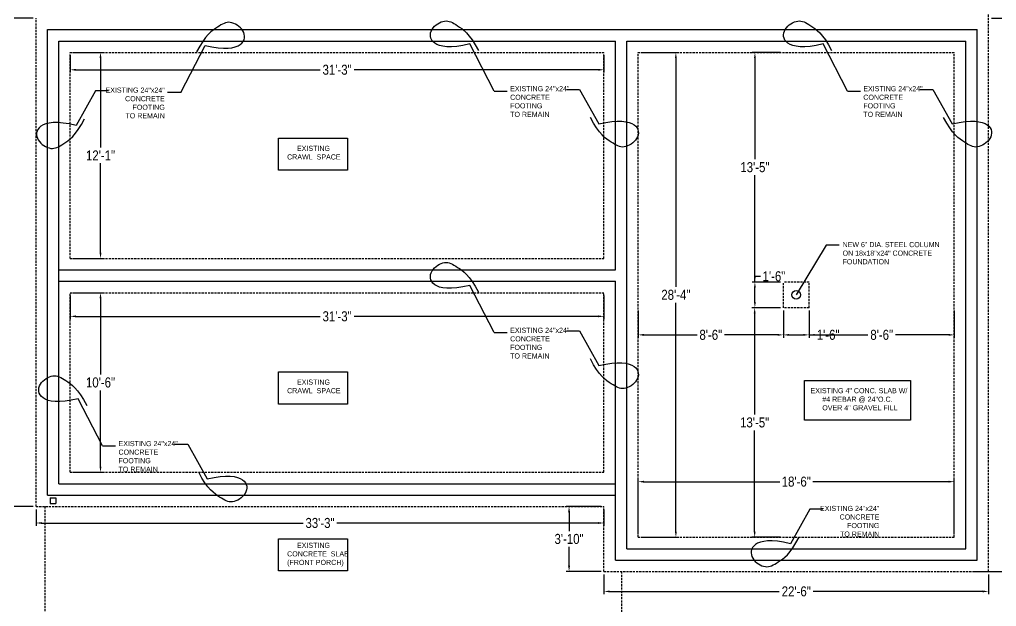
# Model space of a CAD drawing. Header units: inches. Extents: x -1842 to 12195, y -2228 to 2193.
# Drawn here: x 2423 to 3109, y -595 to -183 of the extents above; entities that cross this region are included whole.
import ezdxf

# ---------------------------------------------------------------- set-up
doc = ezdxf.new("R2010")
doc.units = ezdxf.units.IN
doc.header["$LTSCALE"] = 6
doc.header["$MEASUREMENT"] = 0
doc.linetypes.add('HIDDEN', pattern=[0.375, 0.25, -0.125])
for name, color, linetype in [('ARWALL', 7, 'HIDDEN'), ('FOUNDATION', 1, 'Continuous'), ('Title Block', 7, 'Continuous')]:
    doc.layers.add(name, color=color, linetype=linetype)
doc.styles.add('ARCHSTYLSHX', font='ARCHSTYL.SHX')
doc.styles.add('HS-DESIGN-TTLB', font='GOTHIC.TTF')
doc.styles.get("Standard").update_dxf_attribs({"font": 'ARIALN.TTF'})
doc.dimstyles.new('STANDARD$0', dxfattribs={"dimtxt": 6, "dimasz": 3, "dimexe": 4, "dimexo": 24, "dimgap": 0.5, "dimtad": 1, "dimdec": 1, "dimzin": 3, "dimdsep": 46, "dimlunit": 4, "dimtxsty": 'ARCHSTYLSHX', "dimblk1": 'OBLIQUE', "dimblk2": 'OBLIQUE', "dimsah": 1, "dimcen": 0.0625, "dimdle": 4, "dimadec": 0, "dimazin": 0, "dimtfac": 1, "dimtdec": 1, "dimtofl": 0, "dimtmove": 0, "dimatfit": 3, "dimldrblk": 'OBLIQUE', "dimfxl": 1, "dimfrac": 2, "dimtolj": 1, "dimtzin": 0, "dimlwd": 9, "dimlwe": 13, "dimarcsym": 0})

# ---------------------------------------------------------------- blocks, each defined once
blk = doc.blocks.new('*D178')
at = {"layer": 'Defpoints', "color": 0, "transparency": 16777216}
for p in [(2458.73, -205.81), (2833.53, -205.81), (2833.53, -218)]:
    blk.add_point(p, dxfattribs=at)
at = {"layer": 'Title Block', "color": 3, "lineweight": -2, "transparency": 16777216}
for p, q in [((2458.73, -207.81), (2458.73, -220)), ((2833.53, -207.81), (2833.53, -220)), ((2462.73, -218), (2634.26, -218)), ((2829.53, -218), (2658, -218))]:
    blk.add_line(p, q, dxfattribs=at)
at = {"layer": 'Title Block', "color": 3, "transparency": 16777216}
for points in [[(2462.73, -217.33), (2462.73, -218.67), (2458.73, -218)], [(2829.53, -217.33), (2829.53, -218.67), (2833.53, -218)]]:
    blk.add_solid(points, dxfattribs=at)
at = {"layer": 'Title Block', "color": 3, "transparency": 16777216, "insert": (2646.13, -218), "char_height": 7, "attachment_point": 5}
blk.add_mtext('\\A1;31\'-3"', dxfattribs=at)
blk = doc.blocks.new('*D181')
at = {"layer": 'Defpoints', "color": 0, "transparency": 16777216}
for p in [(2458.73, -205.81), (2458.73, -350.41), (2480, -350.41)]:
    blk.add_point(p, dxfattribs=at)
at = {"layer": 'Title Block', "color": 3, "lineweight": -2, "transparency": 16777216}
for p, q in [((2460.73, -205.81), (2482, -205.81)), ((2480, -209.81), (2480, -272.6)), ((2480, -346.41), (2480, -283.62)), ((2460.73, -350.41), (2482, -350.41))]:
    blk.add_line(p, q, dxfattribs=at)
at = {"layer": 'Title Block', "color": 3, "transparency": 16777216}
for points in [[(2479.33, -209.81), (2480.67, -209.81), (2480, -205.81)], [(2479.33, -346.41), (2480.67, -346.41), (2480, -350.41)]]:
    blk.add_solid(points, dxfattribs=at)
at = {"layer": 'Title Block', "color": 3, "transparency": 16777216, "insert": (2480, -278.11), "char_height": 7, "attachment_point": 5}
blk.add_mtext('\\A1;12\'-1"', dxfattribs=at)
blk = doc.blocks.new('*D182')
at = {"layer": 'Defpoints', "color": 0, "transparency": 16777216}
for p in [(2458.73, -374.41), (2458.73, -500.41), (2480, -500.41)]:
    blk.add_point(p, dxfattribs=at)
at = {"layer": 'Title Block', "color": 3, "lineweight": -2, "transparency": 16777216}
for p, q in [((2460.73, -374.41), (2482, -374.41)), ((2480, -378.41), (2480, -431.84)), ((2480, -496.41), (2480, -442.98)), ((2460.73, -500.41), (2482, -500.41))]:
    blk.add_line(p, q, dxfattribs=at)
at = {"layer": 'Title Block', "color": 3, "transparency": 16777216}
for points in [[(2479.33, -378.41), (2480.67, -378.41), (2480, -374.41)], [(2479.33, -496.41), (2480.67, -496.41), (2480, -500.41)]]:
    blk.add_solid(points, dxfattribs=at)
at = {"layer": 'Title Block', "color": 3, "transparency": 16777216, "insert": (2480, -437.41), "char_height": 7, "attachment_point": 5}
blk.add_mtext('\\A1;10\'-6"', dxfattribs=at)
blk = doc.blocks.new('*D183')
at = {"layer": 'Defpoints', "color": 0, "transparency": 16777216}
for p in [(2405, -181.81), (2434.73, -181.81), (2434.73, -524.41)]:
    blk.add_point(p, dxfattribs=at)
at = {"layer": 'Title Block', "color": 3, "lineweight": -2, "transparency": 16777216}
for p, q in [((2432.73, -181.81), (2403, -181.81)), ((2405, -185.81), (2405, -347.54)), ((2405, -520.41), (2405, -358.68)), ((2432.73, -524.41), (2403, -524.41))]:
    blk.add_line(p, q, dxfattribs=at)
at = {"layer": 'Title Block', "color": 3, "transparency": 16777216}
for points in [[(2404.33, -185.81), (2405.67, -185.81), (2405, -181.81)], [(2404.33, -520.41), (2405.67, -520.41), (2405, -524.41)]]:
    blk.add_solid(points, dxfattribs=at)
at = {"layer": 'Title Block', "color": 3, "transparency": 16777216, "insert": (2405, -353.11), "char_height": 7, "attachment_point": 5}
blk.add_mtext('\\A1;28\'-7"', dxfattribs=at)
blk = doc.blocks.new('*D184')
at = {"layer": 'Defpoints', "color": 0, "transparency": 16777216}
for p in [(2458.73, -374.41), (2833.53, -374.41), (2458.73, -391)]:
    blk.add_point(p, dxfattribs=at)
at = {"layer": 'Title Block', "color": 3, "lineweight": -2, "transparency": 16777216}
for p, q in [((2458.73, -376.41), (2458.73, -393)), ((2833.53, -376.41), (2833.53, -393)), ((2462.73, -391), (2634.26, -391)), ((2829.53, -391), (2658, -391))]:
    blk.add_line(p, q, dxfattribs=at)
at = {"layer": 'Title Block', "color": 3, "transparency": 16777216}
for points in [[(2462.73, -390.33), (2462.73, -391.67), (2458.73, -391)], [(2829.53, -390.33), (2829.53, -391.67), (2833.53, -391)]]:
    blk.add_solid(points, dxfattribs=at)
at = {"layer": 'Title Block', "color": 3, "transparency": 16777216, "insert": (2646.13, -391), "char_height": 7, "attachment_point": 5}
blk.add_mtext('\\A1;31\'-3"', dxfattribs=at)
blk = doc.blocks.new('*D185')
at = {"layer": 'Defpoints', "color": 0, "transparency": 16777216}
for p in [(2833.53, -524.41), (2809, -570.01), (2833.53, -570.01)]:
    blk.add_point(p, dxfattribs=at)
at = {"layer": 'Title Block', "color": 3, "lineweight": -2, "transparency": 16777216}
for p, q in [((2831.53, -524.41), (2807, -524.41)), ((2809, -528.41), (2809, -541.64)), ((2809, -566.01), (2809, -552.78)), ((2831.53, -570.01), (2807, -570.01))]:
    blk.add_line(p, q, dxfattribs=at)
at = {"layer": 'Title Block', "color": 3, "transparency": 16777216}
for points in [[(2808.33, -528.41), (2809.67, -528.41), (2809, -524.41)], [(2808.33, -566.01), (2809.67, -566.01), (2809, -570.01)]]:
    blk.add_solid(points, dxfattribs=at)
at = {"layer": 'Title Block', "color": 3, "transparency": 16777216, "insert": (2809, -547.21), "char_height": 7, "attachment_point": 5}
blk.add_mtext('\\A1;3\'-10"', dxfattribs=at)
blk = doc.blocks.new('*D186')
at = {"layer": 'Defpoints', "color": 0, "transparency": 16777216}
for p in [(2857.53, -205.81), (2857.53, -546.01), (2884, -546.01)]:
    blk.add_point(p, dxfattribs=at)
at = {"layer": 'Title Block', "color": 3, "lineweight": -2, "transparency": 16777216}
for p, q in [((2859.53, -205.81), (2886, -205.81)), ((2884, -209.81), (2884, -370.34)), ((2884, -542.01), (2884, -381.48)), ((2859.53, -546.01), (2886, -546.01))]:
    blk.add_line(p, q, dxfattribs=at)
at = {"layer": 'Title Block', "color": 3, "transparency": 16777216}
for points in [[(2883.33, -209.81), (2884.67, -209.81), (2884, -205.81)], [(2883.33, -542.01), (2884.67, -542.01), (2884, -546.01)]]:
    blk.add_solid(points, dxfattribs=at)
at = {"layer": 'Title Block', "color": 3, "transparency": 16777216, "insert": (2884, -375.91), "char_height": 7, "attachment_point": 5}
blk.add_mtext('\\A1;28\'-4"', dxfattribs=at)
blk = doc.blocks.new('*D187')
at = {"layer": 'Defpoints', "color": 0, "transparency": 16777216}
for p in [(2857.53, -507), (2857.53, -546.01), (3079.53, -546.01)]:
    blk.add_point(p, dxfattribs=at)
at = {"layer": 'Title Block', "color": 3, "lineweight": -2, "transparency": 16777216}
for p, q in [((2857.53, -544.01), (2857.53, -505)), ((2861.53, -507), (2956.93, -507)), ((3075.53, -507), (2980.13, -507)), ((3079.53, -544.01), (3079.53, -505))]:
    blk.add_line(p, q, dxfattribs=at)
at = {"layer": 'Title Block', "color": 3, "transparency": 16777216}
for points in [[(2861.53, -506.33), (2861.53, -507.67), (2857.53, -507)], [(3075.53, -506.33), (3075.53, -507.67), (3079.53, -507)]]:
    blk.add_solid(points, dxfattribs=at)
at = {"layer": 'Title Block', "color": 3, "transparency": 16777216, "insert": (2968.53, -507), "char_height": 7, "attachment_point": 5}
blk.add_mtext('\\A1;18\'-6"', dxfattribs=at)
blk = doc.blocks.new('*D188')
at = {"layer": 'Defpoints', "color": 0, "transparency": 16777216}
for p in [(3103.53, -181.81), (3103.53, -570.01), (3142, -570.01)]:
    blk.add_point(p, dxfattribs=at)
at = {"layer": 'Title Block', "color": 3, "lineweight": -2, "transparency": 16777216}
for p, q in [((3105.53, -181.81), (3144, -181.81)), ((3142, -185.81), (3142, -370.34)), ((3142, -566.01), (3142, -381.48)), ((3105.53, -570.01), (3144, -570.01))]:
    blk.add_line(p, q, dxfattribs=at)
at = {"layer": 'Title Block', "color": 3, "transparency": 16777216}
for points in [[(3141.33, -185.81), (3142.67, -185.81), (3142, -181.81)], [(3141.33, -566.01), (3142.67, -566.01), (3142, -570.01)]]:
    blk.add_solid(points, dxfattribs=at)
at = {"layer": 'Title Block', "color": 3, "transparency": 16777216, "insert": (3142, -375.91), "char_height": 7, "attachment_point": 5}
blk.add_mtext('\\A1;32\'-4"', dxfattribs=at)
blk = doc.blocks.new('*D189')
at = {"layer": 'Defpoints', "color": 0, "transparency": 16777216}
for p in [(2857.53, -384.91), (2959.53, -384.91), (2857.53, -404)]:
    blk.add_point(p, dxfattribs=at)
at = {"layer": 'Title Block', "color": 3, "lineweight": -2, "transparency": 16777216}
for p, q in [((2857.53, -386.91), (2857.53, -406)), ((2959.53, -386.91), (2959.53, -406)), ((2861.53, -404), (2898.89, -404)), ((2955.53, -404), (2918.17, -404))]:
    blk.add_line(p, q, dxfattribs=at)
at = {"layer": 'Title Block', "color": 3, "transparency": 16777216}
for points in [[(2861.53, -403.33), (2861.53, -404.67), (2857.53, -404)], [(2955.53, -403.33), (2955.53, -404.67), (2959.53, -404)]]:
    blk.add_solid(points, dxfattribs=at)
at = {"layer": 'Title Block', "color": 3, "transparency": 16777216, "insert": (2908.53, -404), "char_height": 7, "attachment_point": 5}
blk.add_mtext('\\A1;8\'-6"', dxfattribs=at)
blk = doc.blocks.new('*D190')
at = {"layer": 'Defpoints', "color": 0, "transparency": 16777216}
for p in [(2959.53, -384.91), (2977.53, -384.91), (2977.53, -404)]:
    blk.add_point(p, dxfattribs=at)
at = {"layer": 'Title Block', "color": 3, "lineweight": -2, "transparency": 16777216}
for p, q in [((2959.53, -386.91), (2959.53, -406)), ((2977.53, -386.91), (2977.53, -406)), ((2963.53, -404), (2973.53, -404)), ((2977.53, -404), (2981.53, -404))]:
    blk.add_line(p, q, dxfattribs=at)
at = {"layer": 'Title Block', "color": 3, "transparency": 16777216}
for points in [[(2963.53, -403.33), (2963.53, -404.67), (2959.53, -404)], [(2973.53, -403.33), (2973.53, -404.67), (2977.53, -404)]]:
    blk.add_solid(points, dxfattribs=at)
at = {"layer": 'Title Block', "color": 3, "transparency": 16777216, "insert": (2990.9, -404), "char_height": 7, "attachment_point": 5}
blk.add_mtext('\\A1;1\'-6"', dxfattribs=at)
blk = doc.blocks.new('*D191')
at = {"layer": 'Defpoints', "color": 0, "transparency": 16777216}
for p in [(2977.53, -384.91), (3079.53, -384.91), (3079.53, -404)]:
    blk.add_point(p, dxfattribs=at)
at = {"layer": 'Title Block', "color": 3, "lineweight": -2, "transparency": 16777216}
for p, q in [((2977.53, -386.91), (2977.53, -406)), ((3079.53, -386.91), (3079.53, -406)), ((2981.53, -404), (3018.89, -404)), ((3075.53, -404), (3038.17, -404))]:
    blk.add_line(p, q, dxfattribs=at)
at = {"layer": 'Title Block', "color": 3, "transparency": 16777216}
for points in [[(2981.53, -403.33), (2981.53, -404.67), (2977.53, -404)], [(3075.53, -403.33), (3075.53, -404.67), (3079.53, -404)]]:
    blk.add_solid(points, dxfattribs=at)
at = {"layer": 'Title Block', "color": 3, "transparency": 16777216, "insert": (3028.53, -404), "char_height": 7, "attachment_point": 5}
blk.add_mtext('\\A1;8\'-6"', dxfattribs=at)
blk = doc.blocks.new('*D192')
at = {"layer": 'Defpoints', "color": 0, "transparency": 16777216}
for p in [(2939.5, -366.91), (2959.53, -366.91), (2959.53, -384.91)]:
    blk.add_point(p, dxfattribs=at)
at = {"layer": 'Title Block', "color": 3, "lineweight": -2, "transparency": 16777216}
for p, q in [((2939.5, -366.91), (2939.5, -362.91)), ((2939.5, -362.91), (2943.5, -362.91)), ((2957.53, -366.91), (2937.5, -366.91)), ((2939.5, -380.91), (2939.5, -370.91)), ((2957.53, -384.91), (2937.5, -384.91))]:
    blk.add_line(p, q, dxfattribs=at)
at = {"layer": 'Title Block', "color": 3, "transparency": 16777216}
for points in [[(2938.83, -370.91), (2940.17, -370.91), (2939.5, -366.91)], [(2938.83, -380.91), (2940.17, -380.91), (2939.5, -384.91)]]:
    blk.add_solid(points, dxfattribs=at)
at = {"layer": 'Title Block', "color": 3, "transparency": 16777216, "insert": (2952.87, -362.91), "char_height": 7, "attachment_point": 5}
blk.add_mtext('\\A1;1\'-6"', dxfattribs=at)
blk = doc.blocks.new('*D193')
at = {"layer": 'Defpoints', "color": 0, "transparency": 16777216}
for p in [(2939.5, -205.81), (2959.53, -205.81), (2959.53, -366.91)]:
    blk.add_point(p, dxfattribs=at)
at = {"layer": 'Title Block', "color": 3, "lineweight": -2, "transparency": 16777216}
for p, q in [((2957.53, -205.81), (2937.5, -205.81)), ((2939.5, -209.81), (2939.5, -280.79)), ((2939.5, -362.91), (2939.5, -291.93)), ((2957.53, -366.91), (2937.5, -366.91))]:
    blk.add_line(p, q, dxfattribs=at)
at = {"layer": 'Title Block', "color": 3, "transparency": 16777216}
for points in [[(2938.83, -209.81), (2940.17, -209.81), (2939.5, -205.81)], [(2938.83, -362.91), (2940.17, -362.91), (2939.5, -366.91)]]:
    blk.add_solid(points, dxfattribs=at)
at = {"layer": 'Title Block', "color": 3, "transparency": 16777216, "insert": (2939.5, -286.36), "char_height": 7, "attachment_point": 5}
blk.add_mtext('\\A1;13\'-5"', dxfattribs=at)
blk = doc.blocks.new('*D194')
at = {"layer": 'Defpoints', "color": 0, "transparency": 16777216}
for p in [(2959.53, -384.91), (2939.32, -546.01), (2959.53, -546.01)]:
    blk.add_point(p, dxfattribs=at)
at = {"layer": 'Title Block', "color": 3, "lineweight": -2, "transparency": 16777216}
for p, q in [((2957.53, -384.91), (2937.32, -384.91)), ((2939.32, -388.91), (2939.32, -459.89)), ((2939.32, -542.01), (2939.32, -471.03)), ((2957.53, -546.01), (2937.32, -546.01))]:
    blk.add_line(p, q, dxfattribs=at)
at = {"layer": 'Title Block', "color": 3, "transparency": 16777216}
for points in [[(2938.65, -388.91), (2939.99, -388.91), (2939.32, -384.91)], [(2938.65, -542.01), (2939.99, -542.01), (2939.32, -546.01)]]:
    blk.add_solid(points, dxfattribs=at)
at = {"layer": 'Title Block', "color": 3, "transparency": 16777216, "insert": (2939.32, -465.46), "char_height": 7, "attachment_point": 5}
blk.add_mtext('\\A1;13\'-5"', dxfattribs=at)
blk = doc.blocks.new('*D195')
at = {"layer": 'Defpoints', "color": 0, "transparency": 16777216}
for p in [(2434.73, -524.41), (2405, -612.46), (2440.87, -612.46)]:
    blk.add_point(p, dxfattribs=at)
at = {"layer": 'Title Block', "color": 3, "lineweight": -2, "transparency": 16777216}
for p, q in [((2432.73, -524.41), (2403, -524.41)), ((2405, -528.41), (2405, -562.94)), ((2405, -608.46), (2405, -573.94)), ((2438.87, -612.46), (2403, -612.46))]:
    blk.add_line(p, q, dxfattribs=at)
at = {"layer": 'Title Block', "color": 3, "transparency": 16777216}
for points in [[(2404.33, -528.41), (2405.67, -528.41), (2405, -524.41)], [(2404.33, -608.46), (2405.67, -608.46), (2405, -612.46)]]:
    blk.add_solid(points, dxfattribs=at)
at = {"layer": 'Title Block', "color": 3, "transparency": 16777216, "insert": (2405, -568.44), "char_height": 7, "attachment_point": 5}
blk.add_mtext('\\A1;7\'-4"', dxfattribs=at)
blk = doc.blocks.new('*D196')
at = {"layer": 'Defpoints', "color": 0, "transparency": 16777216}
for p in [(2434.73, -524.41), (2833.53, -524.41), (2434.73, -536)]:
    blk.add_point(p, dxfattribs=at)
at = {"layer": 'Title Block', "color": 3, "lineweight": -2, "transparency": 16777216}
for p, q in [((2434.73, -526.41), (2434.73, -538)), ((2833.53, -526.41), (2833.53, -538)), ((2438.73, -536), (2622.26, -536)), ((2829.53, -536), (2646, -536))]:
    blk.add_line(p, q, dxfattribs=at)
at = {"layer": 'Title Block', "color": 3, "transparency": 16777216}
for points in [[(2438.73, -535.33), (2438.73, -536.67), (2434.73, -536)], [(2829.53, -535.33), (2829.53, -536.67), (2833.53, -536)]]:
    blk.add_solid(points, dxfattribs=at)
at = {"layer": 'Title Block', "color": 3, "transparency": 16777216, "insert": (2634.13, -536), "char_height": 7, "attachment_point": 5}
blk.add_mtext('\\A1;33\'-3"', dxfattribs=at)
blk = doc.blocks.new('*D198')
at = {"layer": 'Defpoints', "color": 0, "transparency": 16777216}
for p in [(2833.53, -570.01), (3103.53, -570.01), (3103.53, -584)]:
    blk.add_point(p, dxfattribs=at)
at = {"layer": 'Title Block', "color": 3, "lineweight": -2, "transparency": 16777216}
for p, q in [((2833.53, -572.01), (2833.53, -586)), ((3103.53, -572.01), (3103.53, -586)), ((2837.53, -584), (2956.61, -584)), ((3099.53, -584), (2980.44, -584))]:
    blk.add_line(p, q, dxfattribs=at)
at = {"layer": 'Title Block', "color": 3, "transparency": 16777216}
for points in [[(2837.53, -583.33), (2837.53, -584.67), (2833.53, -584)], [(3099.53, -583.33), (3099.53, -584.67), (3103.53, -584)]]:
    blk.add_solid(points, dxfattribs=at)
at = {"layer": 'Title Block', "color": 3, "transparency": 16777216, "insert": (2968.53, -584), "char_height": 7, "attachment_point": 5}
blk.add_mtext('\\A1;22\'-6"', dxfattribs=at)
blk = doc.blocks.new('*D199')
at = {"layer": 'Defpoints', "color": 0, "transparency": 16777216}
for p in [(3091.46, -570.01), (3142, -570.01), (3091.46, -606.48)]:
    blk.add_point(p, dxfattribs=at)
at = {"layer": 'Title Block', "color": 3, "lineweight": -2, "transparency": 16777216}
for p, q in [((3093.46, -570.01), (3144, -570.01)), ((3142, -574.01), (3142, -582.67)), ((3142, -602.48), (3142, -593.82)), ((3093.46, -606.48), (3144, -606.48))]:
    blk.add_line(p, q, dxfattribs=at)
at = {"layer": 'Title Block', "color": 3, "transparency": 16777216}
for points in [[(3141.33, -574.01), (3142.67, -574.01), (3142, -570.01)], [(3141.33, -602.48), (3142.67, -602.48), (3142, -606.48)]]:
    blk.add_solid(points, dxfattribs=at)
at = {"layer": 'Title Block', "color": 3, "transparency": 16777216, "insert": (3142, -588.25), "char_height": 7, "attachment_point": 5}
blk.add_mtext("\\A1;3'", dxfattribs=at)

msp = doc.modelspace()

# ---------------------------------------------------------------- linework, layer by layer
for points in [[(2605, -266), (2653.5, -266), (2653.5, -288.5), (2605, -288.5)], [(2605, -430), (2653.5, -430), (2653.5, -452.5), (2605, -452.5)], [(2974.411999, -436), (3048.7571201, -436), (3048.7571201, -463.8141791), (2974.411999, -463.8141791)], [(2605, -547), (2653.5, -547), (2653.5, -569.5), (2605, -569.5)]]:
    msp.add_lwpolyline(points, close=True)
msp.add_circle((2968.5276878, -375.9105158), 3)
at = {"layer": 'ARWALL', "color": 2, "linetype": 'HIDDEN'}
for p, q in [((3103.5276878, -189.8105158), (3103.5276878, -1.8105158)), ((2434.7276878, -524.4105158), (2434.7276878, -181.8105158)), ((3103.5276878, -570.0105158), (3103.5276878, -181.8105158)), ((2458.7276878, -205.8105158), (2833.5276878, -205.8105158)), ((2458.7276878, -350.4105158), (2458.7276878, -205.8105158)), ((2833.5276878, -350.4105158), (2833.5276878, -205.8105158)), ((2857.5276878, -546.0105158), (2857.5276878, -205.8105158)), ((2857.5276878, -205.8105158), (3079.5276878, -205.8105158)), ((3079.5276878, -546.0105158), (3079.5276878, -205.8105158)), ((2458.7276878, -350.4105158), (2833.5276878, -350.4105158)), ((2977.5276878, -366.9105158), (2959.5276878, -366.9105158)), ((2959.5276878, -384.9105158), (2959.5276878, -366.9105158)), ((2977.5276878, -384.9105158), (2977.5276878, -366.9105158)), ((2458.7276878, -500.4105158), (2458.7276878, -374.4105158)), ((2458.7276878, -374.4105158), (2833.5276878, -374.4105158)), ((2833.5276878, -500.4105158), (2833.5276878, -374.4105158)), ((2977.5276878, -384.9105158), (2959.5276878, -384.9105158)), ((2458.7276878, -500.4105158), (2833.5276878, -500.4105158)), ((2434.7276878, -524.4105158), (2833.5276878, -524.4105158)), ((2440.8707791, -524.4105158), (2440.8707791, -612.4623456)), ((2833.5276878, -570.0105158), (2833.5276878, -524.4105158)), ((2857.5276878, -546.0105158), (3079.5276878, -546.0105158)), ((2833.5276878, -570.0105158), (3103.5276878, -570.0105158)), ((2845.9183875, -570.0105158), (2845.9183875, -612.4623456))]:
    msp.add_line(p, q, dxfattribs=at)
at = {"layer": 'FOUNDATION'}
for p, q in [((2536.2926819, -233.9070746), (2553.4180755, -200.8552337)), ((2756.4626937, -232.9070746), (2739.3373001, -199.8552337)), ((3004.4626937, -232.9070746), (2987.3373001, -199.8552337)), ((2476.3864424, -232.7149445), (2462.8041646, -257.0359549)), ((2476.3864424, -232.7149445), (2462.8041646, -257.0359549)), ((2485.5526728, -232.7149445), (2476.3864424, -232.7149445)), ((2485.5526728, -232.7149445), (2476.3864424, -232.7149445)), ((2756.4626937, -232.9070746), (2765.6289241, -232.9070746)), ((2756.9661252, -232.9070746), (2765.6289241, -232.9070746)), ((2807.2027028, -231.7149445), (2816.3689332, -231.7149445)), ((2807.2027028, -231.7149445), (2816.3689332, -231.7149445)), ((2816.3689332, -231.7149445), (2829.9512109, -256.0359549)), ((2816.3689332, -231.7149445), (2829.9512109, -256.0359549)), ((3004.4626937, -232.9070746), (3013.6289241, -232.9070746)), ((3004.9661252, -232.9070746), (3013.6289241, -232.9070746)), ((3055.2027028, -231.7149445), (3064.3689332, -231.7149445)), ((3055.2027028, -231.7149445), (3064.3689332, -231.7149445)), ((3064.3689332, -231.7149445), (3077.9512109, -256.0359549)), ((3064.3689332, -231.7149445), (3077.9512109, -256.0359549)), ((2536.2926819, -233.9070746), (2527.1264514, -233.9070746)), ((2535.7892504, -233.9070746), (2527.1264514, -233.9070746)), ((2989.6099655, -341.0895054), (2968.5276878, -375.9105158)), ((2989.6099655, -341.0895054), (2968.5276878, -375.9105158)), ((2998.776196, -341.0895054), (2989.6099655, -341.0895054)), ((2998.776196, -341.0895054), (2989.6099655, -341.0895054)), ((2756.4626937, -402.4070746), (2739.3373001, -369.3552337)), ((2756.4626937, -402.4070746), (2765.6289241, -402.4070746)), ((2756.9661252, -402.4070746), (2765.6289241, -402.4070746)), ((2807.2027028, -401.2149445), (2816.3689332, -401.2149445)), ((2807.2027028, -401.2149445), (2816.3689332, -401.2149445)), ((2816.3689332, -401.2149445), (2829.9512109, -425.5359549)), ((2816.3689332, -401.2149445), (2829.9512109, -425.5359549)), ((2481.4626937, -481.9070746), (2464.3373001, -448.8552337)), ((2481.4626937, -481.9070746), (2490.6289241, -481.9070746)), ((2481.9661252, -481.9070746), (2490.6289241, -481.9070746)), ((2532.2027028, -480.7149445), (2541.3689332, -480.7149445)), ((2532.2027028, -480.7149445), (2541.3689332, -480.7149445)), ((2541.3689332, -480.7149445), (2554.9512109, -505.0359549)), ((2541.3689332, -480.7149445), (2554.9512109, -505.0359549)), ((2978.1310668, -526.2149445), (2964.5487891, -550.5359549)), ((2978.1310668, -526.2149445), (2964.5487891, -550.5359549)), ((2987.2972972, -526.2149445), (2978.1310668, -526.2149445)), ((2987.2972972, -526.2149445), (2978.1310668, -526.2149445))]:
    msp.add_line(p, q, dxfattribs=at)
for points in [[(2553.4180755, -200.8552337), (2558.2749993, -201.9007004), (2562.5575735, -202.5467996), (2566.2996895, -202.8333971), (2569.5352385, -202.8003591), (2572.2981119, -202.4875514), (2574.622201, -201.9348403), (2576.5413971, -201.1820916), (2578.0895915, -200.2691713), (2579.2982418, -199.2333322), (2580.1890701, -198.1013741), (2580.7813647, -196.8974832), (2581.0944141, -195.6458462), (2581.1475066, -194.3706494), (2580.9599304, -193.0960792), (2580.5509741, -191.8463222), (2579.9399259, -190.6455647), (2579.1480994, -189.5161637), (2578.2049092, -188.4731586), (2577.1417951, -187.529759), (2575.9901969, -186.6991749), (2574.7815543, -185.9946161), (2573.5473072, -185.4292923), (2572.3188954, -185.0164134), (2571.1277586, -184.7691892), (2569.9962295, -184.6964872), (2568.9102123, -184.7898056), (2567.8465041, -185.0363003), (2566.7819019, -185.4231272), (2565.6932027, -185.9374421), (2564.5572037, -186.566401), (2563.3507018, -187.2971597), (2562.0504941, -188.1168742), (2560.6371409, -189.0306251), (2559.1062546, -190.1151931), (2557.4572111, -191.4652833), (2555.689386, -193.1756011), (2553.8021551, -195.3408519), (2551.7948942, -198.055741), (2549.666979, -201.4149737), (2547.4177851, -205.5132555)], [(2739.3373001, -199.8552337), (2734.4803763, -200.9007004), (2730.197802, -201.5467996), (2726.4556861, -201.8333971), (2723.2201371, -201.8003591), (2720.4572637, -201.4875514), (2718.1331746, -200.9348403), (2716.2139785, -200.1820916), (2714.665784, -199.2691713), (2713.4571338, -198.2333322), (2712.5663055, -197.1013741), (2711.9740108, -195.8974832), (2711.6609615, -194.6458462), (2711.607869, -193.3706494), (2711.7954451, -192.0960792), (2712.2044015, -190.8463222), (2712.8154497, -189.6455647), (2713.6072761, -188.5161637), (2714.5504663, -187.4731586), (2715.6135804, -186.529759), (2716.7651787, -185.6991749), (2717.9738212, -184.9946161), (2719.2080683, -184.4292923), (2720.4364802, -184.0164134), (2721.627617, -183.7691892), (2722.759146, -183.6964872), (2723.8451632, -183.7898056), (2724.9088714, -184.0363003), (2725.9734737, -184.4231272), (2727.0621728, -184.9374421), (2728.1981719, -185.566401), (2729.4046738, -186.2971597), (2730.7048814, -187.1168742), (2732.1182347, -188.0306251), (2733.649121, -189.1151931), (2735.2981645, -190.4652833), (2737.0659896, -192.1756011), (2738.9532204, -194.3408519), (2740.9604813, -197.055741), (2743.0883966, -200.4149737), (2745.3375904, -204.5132555)], [(2987.3373001, -199.8552337), (2982.4803763, -200.9007004), (2978.197802, -201.5467996), (2974.4556861, -201.8333971), (2971.2201371, -201.8003591), (2968.4572637, -201.4875514), (2966.1331746, -200.9348403), (2964.2139785, -200.1820916), (2962.665784, -199.2691713), (2961.4571338, -198.2333322), (2960.5663055, -197.1013741), (2959.9740108, -195.8974832), (2959.6609615, -194.6458462), (2959.607869, -193.3706494), (2959.7954451, -192.0960792), (2960.2044015, -190.8463222), (2960.8154497, -189.6455647), (2961.6072761, -188.5161637), (2962.5504663, -187.4731586), (2963.6135804, -186.529759), (2964.7651787, -185.6991749), (2965.9738212, -184.9946161), (2967.2080683, -184.4292923), (2968.4364802, -184.0164134), (2969.627617, -183.7691892), (2970.759146, -183.6964872), (2971.8451632, -183.7898056), (2972.9088714, -184.0363003), (2973.9734737, -184.4231272), (2975.0621728, -184.9374421), (2976.1981719, -185.566401), (2977.4046738, -186.2971597), (2978.7048814, -187.1168742), (2980.1182347, -188.0306251), (2981.649121, -189.1151931), (2983.2981645, -190.4652833), (2985.0659896, -192.1756011), (2986.9532204, -194.3408519), (2988.9604813, -197.055741), (2991.0883966, -200.4149737), (2993.3375904, -204.5132555)], [(2462.8041646, -257.0359549), (2457.9472408, -255.9904882), (2453.6646666, -255.3443891), (2449.9225506, -255.0577916), (2446.6870016, -255.0908296), (2443.9241282, -255.4036372), (2441.6000391, -255.9563484), (2439.680843, -256.7090971), (2438.1326486, -257.6220174), (2436.9239983, -258.6578564), (2436.03317, -259.7898146), (2435.4408754, -260.9937054), (2435.127826, -262.2453425), (2435.0747335, -263.5205393), (2435.2623097, -264.7951094), (2435.671266, -266.0448665), (2436.2823142, -267.245624), (2437.0741407, -268.3750249), (2438.0173309, -269.4180301), (2439.080445, -270.3614296), (2440.2320432, -271.1920137), (2441.4406858, -271.8965726), (2442.6749329, -272.4618963), (2443.9033447, -272.8747752), (2445.0944815, -273.1219994), (2446.2260106, -273.1947014), (2447.3120278, -273.101383), (2448.375736, -272.8548884), (2449.4403382, -272.4680615), (2450.5290374, -271.9537465), (2451.6650364, -271.3247877), (2452.8715383, -270.5940289), (2454.171746, -269.7743145), (2455.5850992, -268.8605635), (2457.1159855, -267.7759956), (2458.765029, -266.4259054), (2460.5328541, -264.7155875), (2462.420085, -262.5503367), (2464.4273459, -259.8354476), (2466.5552611, -256.4762149), (2468.804455, -252.3779332)], [(2462.8041646, -257.0359549), (2457.9472408, -255.9904882), (2453.6646666, -255.3443891), (2449.9225506, -255.0577916), (2446.6870016, -255.0908296), (2443.9241282, -255.4036372), (2441.6000391, -255.9563484), (2439.680843, -256.7090971), (2438.1326486, -257.6220174), (2436.9239983, -258.6578564), (2436.03317, -259.7898146), (2435.4408754, -260.9937054), (2435.127826, -262.2453425), (2435.0747335, -263.5205393), (2435.2623097, -264.7951094), (2435.671266, -266.0448665), (2436.2823142, -267.245624), (2437.0741407, -268.3750249), (2438.0173309, -269.4180301), (2439.080445, -270.3614296), (2440.2320432, -271.1920137), (2441.4406858, -271.8965726), (2442.6749329, -272.4618963), (2443.9033447, -272.8747752), (2445.0944815, -273.1219994), (2446.2260106, -273.1947014), (2447.3120278, -273.101383), (2448.375736, -272.8548884), (2449.4403382, -272.4680615), (2450.5290374, -271.9537465), (2451.6650364, -271.3247877), (2452.8715383, -270.5940289), (2454.171746, -269.7743145), (2455.5850992, -268.8605635), (2457.1159855, -267.7759956), (2458.765029, -266.4259054), (2460.5328541, -264.7155875), (2462.420085, -262.5503367), (2464.4273459, -259.8354476), (2466.5552611, -256.4762149), (2468.804455, -252.3779332)], [(2829.9512109, -256.0359549), (2834.8081348, -254.9904882), (2839.090709, -254.3443891), (2842.832825, -254.0577916), (2846.068374, -254.0908296), (2848.8312474, -254.4036372), (2851.1553364, -254.9563484), (2853.0745325, -255.7090971), (2854.622727, -256.6220174), (2855.8313773, -257.6578564), (2856.7222055, -258.7898146), (2857.3145002, -259.9937054), (2857.6275496, -261.2453425), (2857.680642, -262.5205393), (2857.4930659, -263.7951094), (2857.0841096, -265.0448665), (2856.4730614, -266.245624), (2855.6812349, -267.3750249), (2854.7380447, -268.4180301), (2853.6749306, -269.3614296), (2852.5233324, -270.1920137), (2851.3146898, -270.8965726), (2850.0804427, -271.4618963), (2848.8520309, -271.8747752), (2847.6608941, -272.1219994), (2846.529365, -272.1947014), (2845.4433478, -272.101383), (2844.3796396, -271.8548884), (2843.3150374, -271.4680615), (2842.2263382, -270.9537465), (2841.0903392, -270.3247877), (2839.8838373, -269.5940289), (2838.5836296, -268.7743145), (2837.1702763, -267.8605635), (2835.6393901, -266.7759956), (2833.9903465, -265.4259054), (2832.2225215, -263.7155875), (2830.3352906, -261.5503367), (2828.3280297, -258.8354476), (2826.2001144, -255.4762149), (2823.9509206, -251.3779332)], [(2829.9512109, -256.0359549), (2834.8081348, -254.9904882), (2839.090709, -254.3443891), (2842.832825, -254.0577916), (2846.068374, -254.0908296), (2848.8312474, -254.4036372), (2851.1553364, -254.9563484), (2853.0745325, -255.7090971), (2854.622727, -256.6220174), (2855.8313773, -257.6578564), (2856.7222055, -258.7898146), (2857.3145002, -259.9937054), (2857.6275496, -261.2453425), (2857.680642, -262.5205393), (2857.4930659, -263.7951094), (2857.0841096, -265.0448665), (2856.4730614, -266.245624), (2855.6812349, -267.3750249), (2854.7380447, -268.4180301), (2853.6749306, -269.3614296), (2852.5233324, -270.1920137), (2851.3146898, -270.8965726), (2850.0804427, -271.4618963), (2848.8520309, -271.8747752), (2847.6608941, -272.1219994), (2846.529365, -272.1947014), (2845.4433478, -272.101383), (2844.3796396, -271.8548884), (2843.3150374, -271.4680615), (2842.2263382, -270.9537465), (2841.0903392, -270.3247877), (2839.8838373, -269.5940289), (2838.5836296, -268.7743145), (2837.1702763, -267.8605635), (2835.6393901, -266.7759956), (2833.9903465, -265.4259054), (2832.2225215, -263.7155875), (2830.3352906, -261.5503367), (2828.3280297, -258.8354476), (2826.2001144, -255.4762149), (2823.9509206, -251.3779332)], [(3077.9512109, -256.0359549), (3082.8081348, -254.9904882), (3087.090709, -254.3443891), (3090.832825, -254.0577916), (3094.068374, -254.0908296), (3096.8312474, -254.4036372), (3099.1553364, -254.9563484), (3101.0745325, -255.7090971), (3102.622727, -256.6220174), (3103.8313773, -257.6578564), (3104.7222055, -258.7898146), (3105.3145002, -259.9937054), (3105.6275496, -261.2453425), (3105.680642, -262.5205393), (3105.4930659, -263.7951094), (3105.0841096, -265.0448665), (3104.4730614, -266.245624), (3103.6812349, -267.3750249), (3102.7380447, -268.4180301), (3101.6749306, -269.3614296), (3100.5233324, -270.1920137), (3099.3146898, -270.8965726), (3098.0804427, -271.4618963), (3096.8520309, -271.8747752), (3095.6608941, -272.1219994), (3094.529365, -272.1947014), (3093.4433478, -272.101383), (3092.3796396, -271.8548884), (3091.3150374, -271.4680615), (3090.2263382, -270.9537465), (3089.0903392, -270.3247877), (3087.8838373, -269.5940289), (3086.5836296, -268.7743145), (3085.1702763, -267.8605635), (3083.6393901, -266.7759956), (3081.9903465, -265.4259054), (3080.2225215, -263.7155875), (3078.3352906, -261.5503367), (3076.3280297, -258.8354476), (3074.2001144, -255.4762149), (3071.9509206, -251.3779332)], [(3077.9512109, -256.0359549), (3082.8081348, -254.9904882), (3087.090709, -254.3443891), (3090.832825, -254.0577916), (3094.068374, -254.0908296), (3096.8312474, -254.4036372), (3099.1553364, -254.9563484), (3101.0745325, -255.7090971), (3102.622727, -256.6220174), (3103.8313773, -257.6578564), (3104.7222055, -258.7898146), (3105.3145002, -259.9937054), (3105.6275496, -261.2453425), (3105.680642, -262.5205393), (3105.4930659, -263.7951094), (3105.0841096, -265.0448665), (3104.4730614, -266.245624), (3103.6812349, -267.3750249), (3102.7380447, -268.4180301), (3101.6749306, -269.3614296), (3100.5233324, -270.1920137), (3099.3146898, -270.8965726), (3098.0804427, -271.4618963), (3096.8520309, -271.8747752), (3095.6608941, -272.1219994), (3094.529365, -272.1947014), (3093.4433478, -272.101383), (3092.3796396, -271.8548884), (3091.3150374, -271.4680615), (3090.2263382, -270.9537465), (3089.0903392, -270.3247877), (3087.8838373, -269.5940289), (3086.5836296, -268.7743145), (3085.1702763, -267.8605635), (3083.6393901, -266.7759956), (3081.9903465, -265.4259054), (3080.2225215, -263.7155875), (3078.3352906, -261.5503367), (3076.3280297, -258.8354476), (3074.2001144, -255.4762149), (3071.9509206, -251.3779332)], [(2739.3373001, -369.3552337), (2734.4803763, -370.4007004), (2730.197802, -371.0467996), (2726.4556861, -371.3333971), (2723.2201371, -371.3003591), (2720.4572637, -370.9875514), (2718.1331746, -370.4348403), (2716.2139785, -369.6820916), (2714.665784, -368.7691713), (2713.4571338, -367.7333322), (2712.5663055, -366.6013741), (2711.9740108, -365.3974832), (2711.6609615, -364.1458462), (2711.607869, -362.8706494), (2711.7954451, -361.5960792), (2712.2044015, -360.3463222), (2712.8154497, -359.1455647), (2713.6072761, -358.0161637), (2714.5504663, -356.9731586), (2715.6135804, -356.029759), (2716.7651787, -355.1991749), (2717.9738212, -354.4946161), (2719.2080683, -353.9292923), (2720.4364802, -353.5164134), (2721.627617, -353.2691892), (2722.759146, -353.1964872), (2723.8451632, -353.2898056), (2724.9088714, -353.5363003), (2725.9734737, -353.9231272), (2727.0621728, -354.4374421), (2728.1981719, -355.066401), (2729.4046738, -355.7971597), (2730.7048814, -356.6168742), (2732.1182347, -357.5306251), (2733.649121, -358.6151931), (2735.2981645, -359.9652833), (2737.0659896, -361.6756011), (2738.9532204, -363.8408519), (2740.9604813, -366.555741), (2743.0883966, -369.9149737), (2745.3375904, -374.0132555)], [(2829.9512109, -425.5359549), (2834.8081348, -424.4904882), (2839.090709, -423.8443891), (2842.832825, -423.5577916), (2846.068374, -423.5908296), (2848.8312474, -423.9036372), (2851.1553364, -424.4563484), (2853.0745325, -425.2090971), (2854.622727, -426.1220174), (2855.8313773, -427.1578564), (2856.7222055, -428.2898146), (2857.3145002, -429.4937054), (2857.6275496, -430.7453425), (2857.680642, -432.0205393), (2857.4930659, -433.2951094), (2857.0841096, -434.5448665), (2856.4730614, -435.745624), (2855.6812349, -436.8750249), (2854.7380447, -437.9180301), (2853.6749306, -438.8614296), (2852.5233324, -439.6920137), (2851.3146898, -440.3965726), (2850.0804427, -440.9618963), (2848.8520309, -441.3747752), (2847.6608941, -441.6219994), (2846.529365, -441.6947014), (2845.4433478, -441.601383), (2844.3796396, -441.3548884), (2843.3150374, -440.9680615), (2842.2263382, -440.4537465), (2841.0903392, -439.8247877), (2839.8838373, -439.0940289), (2838.5836296, -438.2743145), (2837.1702763, -437.3605635), (2835.6393901, -436.2759956), (2833.9903465, -434.9259054), (2832.2225215, -433.2155875), (2830.3352906, -431.0503367), (2828.3280297, -428.3354476), (2826.2001144, -424.9762149), (2823.9509206, -420.8779332)], [(2829.9512109, -425.5359549), (2834.8081348, -424.4904882), (2839.090709, -423.8443891), (2842.832825, -423.5577916), (2846.068374, -423.5908296), (2848.8312474, -423.9036372), (2851.1553364, -424.4563484), (2853.0745325, -425.2090971), (2854.622727, -426.1220174), (2855.8313773, -427.1578564), (2856.7222055, -428.2898146), (2857.3145002, -429.4937054), (2857.6275496, -430.7453425), (2857.680642, -432.0205393), (2857.4930659, -433.2951094), (2857.0841096, -434.5448665), (2856.4730614, -435.745624), (2855.6812349, -436.8750249), (2854.7380447, -437.9180301), (2853.6749306, -438.8614296), (2852.5233324, -439.6920137), (2851.3146898, -440.3965726), (2850.0804427, -440.9618963), (2848.8520309, -441.3747752), (2847.6608941, -441.6219994), (2846.529365, -441.6947014), (2845.4433478, -441.601383), (2844.3796396, -441.3548884), (2843.3150374, -440.9680615), (2842.2263382, -440.4537465), (2841.0903392, -439.8247877), (2839.8838373, -439.0940289), (2838.5836296, -438.2743145), (2837.1702763, -437.3605635), (2835.6393901, -436.2759956), (2833.9903465, -434.9259054), (2832.2225215, -433.2155875), (2830.3352906, -431.0503367), (2828.3280297, -428.3354476), (2826.2001144, -424.9762149), (2823.9509206, -420.8779332)], [(2464.3373001, -448.8552337), (2459.4803763, -449.9007004), (2455.197802, -450.5467996), (2451.4556861, -450.8333971), (2448.2201371, -450.8003591), (2445.4572637, -450.4875514), (2443.1331746, -449.9348403), (2441.2139785, -449.1820916), (2439.665784, -448.2691713), (2438.4571338, -447.2333322), (2437.5663055, -446.1013741), (2436.9740108, -444.8974832), (2436.6609615, -443.6458462), (2436.607869, -442.3706494), (2436.7954451, -441.0960792), (2437.2044015, -439.8463222), (2437.8154497, -438.6455647), (2438.6072761, -437.5161637), (2439.5504663, -436.4731586), (2440.6135804, -435.529759), (2441.7651787, -434.6991749), (2442.9738212, -433.9946161), (2444.2080683, -433.4292923), (2445.4364802, -433.0164134), (2446.627617, -432.7691892), (2447.759146, -432.6964872), (2448.8451632, -432.7898056), (2449.9088714, -433.0363003), (2450.9734737, -433.4231272), (2452.0621728, -433.9374421), (2453.1981719, -434.566401), (2454.4046738, -435.2971597), (2455.7048814, -436.1168742), (2457.1182347, -437.0306251), (2458.649121, -438.1151931), (2460.2981645, -439.4652833), (2462.0659896, -441.1756011), (2463.9532204, -443.3408519), (2465.9604813, -446.055741), (2468.0883966, -449.4149737), (2470.3375904, -453.5132555)], [(2554.9512109, -505.0359549), (2559.8081348, -503.9904882), (2564.090709, -503.3443891), (2567.832825, -503.0577916), (2571.068374, -503.0908296), (2573.8312474, -503.4036372), (2576.1553364, -503.9563484), (2578.0745325, -504.7090971), (2579.622727, -505.6220174), (2580.8313773, -506.6578564), (2581.7222055, -507.7898146), (2582.3145002, -508.9937054), (2582.6275496, -510.2453425), (2582.680642, -511.5205393), (2582.4930659, -512.7951094), (2582.0841096, -514.0448665), (2581.4730614, -515.245624), (2580.6812349, -516.3750249), (2579.7380447, -517.4180301), (2578.6749306, -518.3614296), (2577.5233324, -519.1920137), (2576.3146898, -519.8965726), (2575.0804427, -520.4618963), (2573.8520309, -520.8747752), (2572.6608941, -521.1219994), (2571.529365, -521.1947014), (2570.4433478, -521.101383), (2569.3796396, -520.8548884), (2568.3150374, -520.4680615), (2567.2263382, -519.9537465), (2566.0903392, -519.3247877), (2564.8838373, -518.5940289), (2563.5836296, -517.7743145), (2562.1702763, -516.8605635), (2560.6393901, -515.7759956), (2558.9903465, -514.4259054), (2557.2225215, -512.7155875), (2555.3352906, -510.5503367), (2553.3280297, -507.8354476), (2551.2001144, -504.4762149), (2548.9509206, -500.3779332)], [(2554.9512109, -505.0359549), (2559.8081348, -503.9904882), (2564.090709, -503.3443891), (2567.832825, -503.0577916), (2571.068374, -503.0908296), (2573.8312474, -503.4036372), (2576.1553364, -503.9563484), (2578.0745325, -504.7090971), (2579.622727, -505.6220174), (2580.8313773, -506.6578564), (2581.7222055, -507.7898146), (2582.3145002, -508.9937054), (2582.6275496, -510.2453425), (2582.680642, -511.5205393), (2582.4930659, -512.7951094), (2582.0841096, -514.0448665), (2581.4730614, -515.245624), (2580.6812349, -516.3750249), (2579.7380447, -517.4180301), (2578.6749306, -518.3614296), (2577.5233324, -519.1920137), (2576.3146898, -519.8965726), (2575.0804427, -520.4618963), (2573.8520309, -520.8747752), (2572.6608941, -521.1219994), (2571.529365, -521.1947014), (2570.4433478, -521.101383), (2569.3796396, -520.8548884), (2568.3150374, -520.4680615), (2567.2263382, -519.9537465), (2566.0903392, -519.3247877), (2564.8838373, -518.5940289), (2563.5836296, -517.7743145), (2562.1702763, -516.8605635), (2560.6393901, -515.7759956), (2558.9903465, -514.4259054), (2557.2225215, -512.7155875), (2555.3352906, -510.5503367), (2553.3280297, -507.8354476), (2551.2001144, -504.4762149), (2548.9509206, -500.3779332)], [(2964.5487891, -550.5359549), (2959.6918652, -549.4904882), (2955.409291, -548.8443891), (2951.667175, -548.5577916), (2948.431626, -548.5908296), (2945.6687526, -548.9036372), (2943.3446636, -549.4563484), (2941.4254675, -550.2090971), (2939.877273, -551.1220174), (2938.6686227, -552.1578564), (2937.7777945, -553.2898146), (2937.1854998, -554.4937054), (2936.8724504, -555.7453425), (2936.819358, -557.0205393), (2937.0069341, -558.2951094), (2937.4158904, -559.5448665), (2938.0269386, -560.745624), (2938.8187651, -561.8750249), (2939.7619553, -562.9180301), (2940.8250694, -563.8614296), (2941.9766676, -564.6920137), (2943.1853102, -565.3965726), (2944.4195573, -565.9618963), (2945.6479691, -566.3747752), (2946.8391059, -566.6219994), (2947.970635, -566.6947014), (2949.0566522, -566.601383), (2950.1203604, -566.3548884), (2951.1849626, -565.9680615), (2952.2736618, -565.4537465), (2953.4096608, -564.8247877), (2954.6161627, -564.0940289), (2955.9163704, -563.2743145), (2957.3297237, -562.3605635), (2958.8606099, -561.2759956), (2960.5096535, -559.9259054), (2962.2774785, -558.2155875), (2964.1647094, -556.0503367), (2966.1719703, -553.3354476), (2968.2998856, -549.9762149), (2970.5490794, -545.8779332)], [(2964.5487891, -550.5359549), (2959.6918652, -549.4904882), (2955.409291, -548.8443891), (2951.667175, -548.5577916), (2948.431626, -548.5908296), (2945.6687526, -548.9036372), (2943.3446636, -549.4563484), (2941.4254675, -550.2090971), (2939.877273, -551.1220174), (2938.6686227, -552.1578564), (2937.7777945, -553.2898146), (2937.1854998, -554.4937054), (2936.8724504, -555.7453425), (2936.819358, -557.0205393), (2937.0069341, -558.2951094), (2937.4158904, -559.5448665), (2938.0269386, -560.745624), (2938.8187651, -561.8750249), (2939.7619553, -562.9180301), (2940.8250694, -563.8614296), (2941.9766676, -564.6920137), (2943.1853102, -565.3965726), (2944.4195573, -565.9618963), (2945.6479691, -566.3747752), (2946.8391059, -566.6219994), (2947.970635, -566.6947014), (2949.0566522, -566.601383), (2950.1203604, -566.3548884), (2951.1849626, -565.9680615), (2952.2736618, -565.4537465), (2953.4096608, -564.8247877), (2954.6161627, -564.0940289), (2955.9163704, -563.2743145), (2957.3297237, -562.3605635), (2958.8606099, -561.2759956), (2960.5096535, -559.9259054), (2962.2774785, -558.2155875), (2964.1647094, -556.0503367), (2966.1719703, -553.3354476), (2968.2998856, -549.9762149), (2970.5490794, -545.8779332)]]:
    msp.add_lwpolyline(points, dxfattribs=at)
at = {"layer": 'Title Block'}
for p, q in [((2442.7276878, -189.8105158), (3095.5276878, -189.8105158)), ((2442.7276878, -516.4105158), (2442.7276878, -189.8105158)), ((3095.5276878, -562.0105158), (3095.5276878, -189.8105158)), ((2450.7276878, -508.4105158), (2450.7276878, -197.8105158)), ((2450.7276878, -197.8105158), (2841.5276878, -197.8105158)), ((2841.5276878, -358.4105158), (2841.5276878, -197.8105158)), ((2849.5276878, -554.0105158), (2849.5276878, -197.8105158)), ((2849.5276878, -197.8105158), (3087.5276878, -197.8105158)), ((3087.5276878, -554.0105158), (3087.5276878, -197.8105158)), ((2450.7276878, -358.4105158), (2841.5276878, -358.4105158)), ((2450.7276878, -366.4105158), (2841.5276878, -366.4105158)), ((2841.5276878, -562.0105158), (2841.5276878, -366.4105158)), ((2450.7276878, -508.4105158), (2841.5276878, -508.4105158)), ((2442.7276878, -516.4105158), (2841.5276878, -516.4105158)), ((2444.7276878, -518.4105158), (2448.7276878, -518.4105158)), ((2444.7276878, -518.4105158), (2444.7276878, -522.4105158)), ((2448.7276878, -518.4105158), (2448.7276878, -522.4105158)), ((2444.7276878, -522.4105158), (2448.7276878, -522.4105158)), ((2849.5276878, -554.0105158), (3087.5276878, -554.0105158)), ((2841.5276878, -562.0105158), (3095.5276878, -562.0105158)), ((2843.5276878, -562.0105158), (2867.5276878, -562.0105158)), ((3071.5276878, -562.0105158), (3095.5276878, -562.0105158))]:
    msp.add_line(p, q, dxfattribs=at)

# ---------------------------------------------------------------- texts
at = {"char_height": 3.6, "width": 95.507369382, "style": 'HS-DESIGN-TTLB'}
for s, insert, attachment_point in [('EXISTING 24"x24" \\PCONCRETE \\PFOOTING\\PTO REMAIN', (2525.1343049, -230.4675978), 3), ('EXISTING 24"x24" \\PCONCRETE \\PFOOTING\\PTO REMAIN', (2767.6210707, -229.4675978), 1), ('EXISTING 24"x24" \\PCONCRETE \\PFOOTING\\PTO REMAIN', (3015.6210707, -229.4675978), 1), ('     EXISTING \\PCRAWL  SPACE', (2611.0228628, -271.334334), 1), ('{\\fArial Narrow|b0|i0|c0|p34;NEW 6" DIA. STEEL COLUMN\\PON 18x18"x24" CONCRETE\\PFOUNDATION}', (3001.0999694, -338.8421586), 1), ('EXISTING 24"x24" \\PCONCRETE \\PFOOTING\\PTO REMAIN', (2767.6210707, -398.9675978), 1), ('     EXISTING \\PCRAWL  SPACE', (2611.0228628, -435.334334), 1), ('EXISTING 4" CONC. SLAB W/\\P      #4 REBAR @ 24"O.C. \\P      OVER 4" GRAVEL FILL', (2978.5228628, -441.334334), 1), ('EXISTING 24"x24" \\PCONCRETE \\PFOOTING\\PTO REMAIN', (2492.6210707, -478.4675978), 1), ('EXISTING 24"x24" \\PCONCRETE \\PFOOTING\\PTO REMAIN', (3026.8789293, -523.9675978), 3), ('     EXISTING \\PCONCRETE  SLAB\\P(FRONT PORCH)', (2611.0228628, -549.834334), 1)]:
    msp.add_mtext(s, dxfattribs=dict(at, insert=insert, attachment_point=attachment_point))

# ---------------------------------------------------------------- dimensions: what is measured, and where the dimension line sits
at = {"layer": 'Title Block'}
for base, p1, p2, picture, middle in [((2405, -181.8105158), (2434.7276878, -524.4105158), (2434.7276878, -181.8105158), '*D183', (2405, -353.1105158)), ((3142, -570.0105158), (3103.5276878, -181.8105158), (3103.5276878, -570.0105158), '*D188', (3142, -375.9105158)), ((2480, -350.4105158), (2458.7276878, -205.8105158), (2458.7276878, -350.4105158), '*D181', (2480, -278.1105158)), ((2884, -546.0105158), (2857.5276878, -205.8105158), (2857.5276878, -546.0105158), '*D186', (2884, -375.9105158)), ((2939.5, -205.8105158), (2959.5276878, -366.9105158), (2959.5276878, -205.8105158), '*D193', (2939.5, -286.3605158)), ((2939.5, -366.9105158), (2959.5276878, -384.9105158), (2959.5276878, -366.9105158), '*D192', (2952.8676671, -362.9105158)), ((2480, -500.4105158), (2458.7276878, -374.4105158), (2458.7276878, -500.4105158), '*D182', (2480, -437.4105158)), ((2939.32, -546.0105158), (2959.5276878, -384.9105158), (2959.5276878, -546.0105158), '*D194', (2939.32, -465.4605158)), ((2405, -612.4623456), (2434.7276878, -524.4105158), (2440.8707791, -612.4623456), '*D195', (2405, -568.4364307)), ((2809, -570.0105158), (2833.5276878, -524.4105158), (2833.5276878, -570.0105158), '*D185', (2809, -547.2105158)), ((3142, -570.0105158), (3091.4605895, -606.479836), (3091.4605895, -570.0105158), '*D199', (3142, -588.2451759))]:
    dim = msp.add_linear_dim(base=base, p1=p1, p2=p2, angle=90, dimstyle='STANDARD$0', override={"dimtxt": 7, "dimasz": 4, "dimexe": 2, "dimexo": 2, "dimgap": 2, "dimtad": 0, "dimtih": 1, "dimtoh": 1, "dimdec": 0, "dimzin": 0, "dimtxsty": 'Standard', "dimsah": 0, "dimcen": 0.09, "dimdle": 0, "dimclrd": 3, "dimclre": 3, "dimclrt": 3, "dimtdec": 0, "dimfrac": 0, "dimlwd": 65534, "dimlwe": 65534}, dxfattribs=at)
    dim.commit()
    dim.dimension.update_dxf_attribs({"geometry": picture, "text_midpoint": middle})
for base, p1, p2, picture, middle in [((2833.5276878, -218), (2458.7276878, -205.8105158), (2833.5276878, -205.8105158), '*D178', (2646.1276878, -218)), ((2458.7276878, -391), (2833.5276878, -374.4105158), (2458.7276878, -374.4105158), '*D184', (2646.1276878, -391)), ((2857.5276878, -404), (2959.5276878, -384.9105158), (2857.5276878, -384.9105158), '*D189', (2908.5276878, -404)), ((2977.5276878, -404), (2959.5276878, -384.9105158), (2977.5276878, -384.9105158), '*D190', (2990.8953549, -404)), ((3079.5276878, -404), (2977.5276878, -384.9105158), (3079.5276878, -384.9105158), '*D191', (3028.5276878, -404)), ((2857.5276878, -507), (3079.5276878, -546.0105158), (2857.5276878, -546.0105158), '*D187', (2968.5276878, -507)), ((2434.7276878, -536), (2833.5276878, -524.4105158), (2434.7276878, -524.4105158), '*D196', (2634.1276878, -536)), ((3103.5276878, -584), (2833.5276878, -570.0105158), (3103.5276878, -570.0105158), '*D198', (2968.5276878, -584))]:
    dim = msp.add_linear_dim(base=base, p1=p1, p2=p2, dimstyle='STANDARD$0', override={"dimtxt": 7, "dimasz": 4, "dimexe": 2, "dimexo": 2, "dimgap": 2, "dimtad": 0, "dimtih": 1, "dimtoh": 1, "dimdec": 0, "dimzin": 0, "dimtxsty": 'Standard', "dimsah": 0, "dimcen": 0.09, "dimdle": 0, "dimclrd": 3, "dimclre": 3, "dimclrt": 3, "dimtdec": 0, "dimfrac": 0, "dimlwd": 65534, "dimlwe": 65534}, dxfattribs=at)
    dim.commit()
    dim.dimension.update_dxf_attribs({"geometry": picture, "text_midpoint": middle})

doc.saveas('drawing.dxf')
